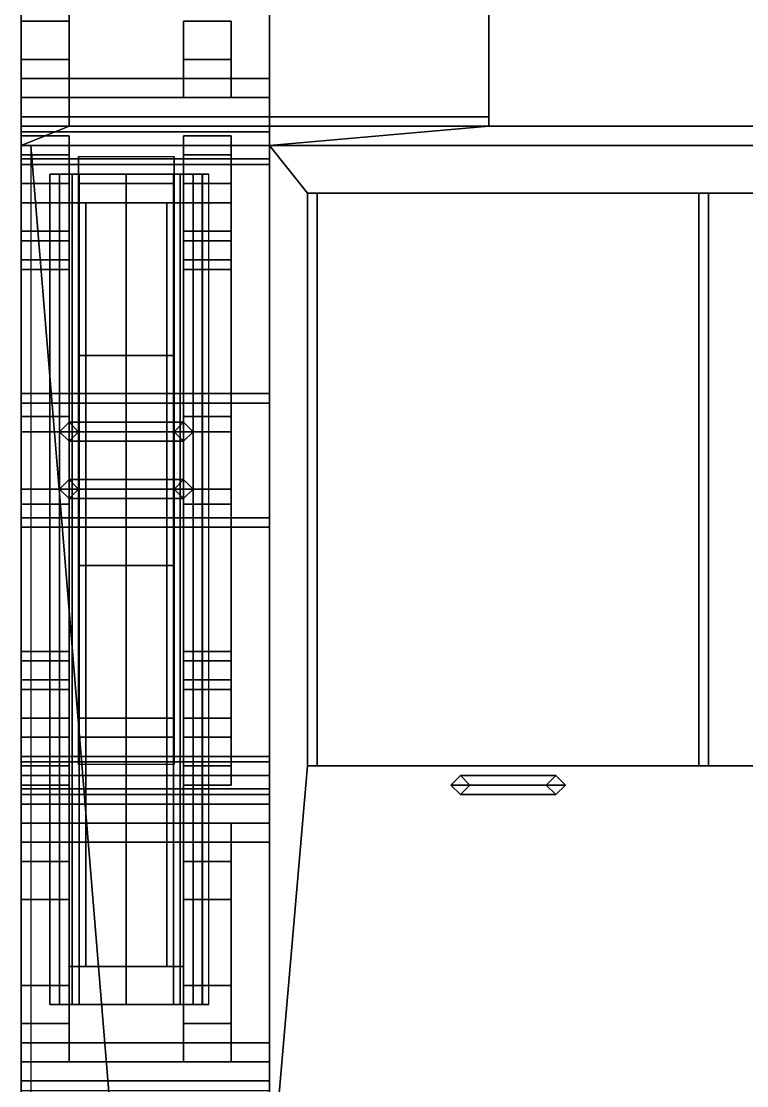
# Model space of a CAD drawing. Extents: x -0.84 to 0.84, y -1.93 to 2.14.
# Drawn here: x -0.76 to 0, y -0.695 to 0.42 of the extents above; entities that cross this region are included whole.
import ezdxf

# ---------------------------------------------------------------- set-up
doc = ezdxf.new("R2010")
doc.units = 0
doc.layers.get('0').update_dxf_attribs({"linetype": 'CONTINUOUS'})

msp = doc.modelspace()

# ---------------------------------------------------------------- linework, layer by layer
for points in [[(-0.76, 2.14, 0.78), (-0.76, 0.29, 0.78), (-0.76, 0.29, 1.12), (-0.76, 0.89, 1.12)], [(-0.5, 1.67, 0.27), (-0.5, -1.73, 0.27), (-0.5, -1.8, 0.41), (-0.5, 1.77, 0.41)], [(-0.5, 1.77, 0.41), (-0.5, -1.8, 0.41), (-0.5, -1.82, 0.49), (-0.5, 1.77, 0.78)], [(-0.5, 1.77, 0.78), (-0.5, -1.82, 0.49), (-0.5, -1.82, 0.57), (-0.5, -1.79, 0.69)], [(-0.5, 1.77, 0.78), (-0.5, -1.79, 0.69), (-0.5, -1.79, 0.69), (-0.5, -1.6011, 0.78)], [(0.5, 1.67, 0.27), (0.5, -1.73, 0.27), (-0.5, -1.73, 0.27), (-0.5, 1.67, 0.27)], [(-0.71, 0.84, 1.12), (-0.76, 0.89, 1.12), (-0.76, 0.29, 1.12), (-0.71, 0.31, 1.12)], [(-0.71, 0.83, 1.14), (-0.71, 0.84, 1.12), (-0.71, 0.31, 1.12), (-0.71, 0.32, 1.14)], [(-0.27, 0.32, 1.14), (-0.27, 0.31, 1.12), (-0.27, 0.84, 1.12), (-0.27, 0.83, 1.14)], [(0.27, 0.84, 1.12), (-0.27, 0.84, 1.12), (-0.27, 0.31, 1.12), (0.27, 0.31, 1.12)], [(-0.71, 0.32, 1.14), (-0.27, 0.32, 1.14), (-0.27, 0.83, 1.14), (-0.71, 0.83, 1.14)], [(-0.76, 0.42, 0.64), (-0.76, 0.42, 0.59), (-0.76, 0.38, 0.55), (-0.76, 0.38, 0.61)], [(-0.71, 0.38, 0.61), (-0.71, 0.42, 0.64), (-0.76, 0.42, 0.64), (-0.76, 0.38, 0.61)], [(-0.76, 0.38, 0.55), (-0.76, 0.42, 0.59), (-0.71, 0.42, 0.59), (-0.71, 0.38, 0.55)], [(-0.71, 0.38, 0.55), (-0.71, 0.42, 0.59), (-0.71, 0.42, 0.64), (-0.71, 0.38, 0.61)], [(-0.54, 0.38, 0.61), (-0.54, 0.42, 0.64), (-0.59, 0.42, 0.64), (-0.59, 0.38, 0.61)], [(-0.59, 0.42, 0.64), (-0.59, 0.42, 0.59), (-0.59, 0.38, 0.55), (-0.59, 0.38, 0.61)], [(-0.59, 0.38, 0.55), (-0.59, 0.42, 0.59), (-0.54, 0.42, 0.59), (-0.54, 0.38, 0.55)], [(-0.54, 0.38, 0.55), (-0.54, 0.42, 0.59), (-0.54, 0.42, 0.64), (-0.54, 0.38, 0.61)], [(-0.76, 0.38, 0.61), (-0.76, 0.38, 0.55), (-0.76, 0.36, 0.55), (-0.76, 0.34, 0.61)], [(-0.76, 0.36, 0.55), (-0.76, 0.38, 0.55), (-0.71, 0.38, 0.55), (-0.71, 0.36, 0.55)], [(-0.71, 0.34, 0.61), (-0.71, 0.38, 0.61), (-0.76, 0.38, 0.61), (-0.76, 0.34, 0.61)], [(-0.71, 0.36, 0.55), (-0.71, 0.38, 0.55), (-0.71, 0.38, 0.61), (-0.71, 0.34, 0.61)], [(-0.54, 0.34, 0.61), (-0.54, 0.38, 0.61), (-0.59, 0.38, 0.61), (-0.59, 0.34, 0.61)], [(-0.59, 0.36, 0.55), (-0.59, 0.38, 0.55), (-0.54, 0.38, 0.55), (-0.54, 0.36, 0.55)], [(-0.59, 0.38, 0.61), (-0.59, 0.38, 0.55), (-0.59, 0.36, 0.55), (-0.59, 0.34, 0.61)], [(-0.54, 0.36, 0.55), (-0.54, 0.38, 0.55), (-0.54, 0.38, 0.61), (-0.54, 0.34, 0.61)], [(-0.76, 0.27, 0.63), (-0.76, 0.34, 0.61), (-0.76, 0.36, 0.55), (-0.76, 0.32, 0.56)], [(-0.76, 0.32, 0.56), (-0.76, 0.36, 0.55), (-0.5, 0.36, 0.55), (-0.5, 0.32, 0.56)], [(-0.59, 0.36, 0.55), (-0.71, 0.36, 0.55), (-0.71, 0.34, 0.61), (-0.59, 0.34, 0.61)], [(-0.5, 0.36, 0.55), (-0.54, 0.36, 0.55), (-0.54, 0.34, 0.61), (-0.5, 0.34, 0.61)], [(-0.76, 0.27, 0.66), (-0.76, 0.31, 0.66), (-0.76, 0.34, 0.61), (-0.76, 0.27, 0.63)], [(-0.76, 0.34, 0.61), (-0.76, 0.31, 0.66), (-0.5, 0.31, 0.66), (-0.5, 0.34, 0.61)], [(-0.76, 0.27, 0.63), (-0.76, 0.32, 0.56), (-0.5, 0.32, 0.56), (-0.5, 0.27, 0.63)], [(-0.71, 0.32, 1.14), (-0.71, 0.31, 1.12), (-0.27, 0.31, 1.12), (-0.27, 0.32, 1.14)], [(-0.76, 0.2759, 0.6741), (-0.76, 0.3041, 0.6741), (-0.76, 0.31, 0.66), (-0.76, 0.27, 0.66)], [(-0.76, 0.31, 0.66), (-0.76, 0.3041, 0.6741), (-0.5, 0.3041, 0.6741), (-0.5, 0.31, 0.66)], [(-0.71, 0.31, 1.12), (-0.76, 0.29, 1.12), (-0.5, 0.29, 1.12), (-0.27, 0.31, 1.12)], [(-0.76, 0.29, 0.68), (-0.76, 0.29, 0.68), (-0.76, 0.3041, 0.6741), (-0.76, 0.2759, 0.6741)], [(-0.76, 0.3041, 0.6741), (-0.76, 0.29, 0.68), (-0.5, 0.29, 0.68), (-0.5, 0.3041, 0.6741)], [(0.5, 0.29, 1.12), (0.27, 0.31, 1.12), (-0.27, 0.31, 1.12), (-0.5, 0.29, 1.12)], [(-0.76, 0.28, 0.18), (-0.76, 0.3, 0.22), (-0.71, 0.3, 0.22), (-0.71, 0.28, 0.18)], [(-0.76, 0.28, 0.28), (-0.76, 0.3, 0.22), (-0.76, 0.28, 0.18), (-0.76, 0.25, 0.3)], [(-0.76, 0.3, 0.22), (-0.76, 0.3, 0.24), (-0.71, 0.3, 0.24), (-0.71, 0.3, 0.22)], [(-0.71, 0.29, 0.27), (-0.71, 0.3, 0.24), (-0.76, 0.3, 0.24), (-0.76, 0.29, 0.27)], [(-0.76, 0.29, 0.27), (-0.76, 0.3, 0.24), (-0.76, 0.3, 0.22), (-0.76, 0.28, 0.28)], [(-0.71, 0.28, 0.28), (-0.71, 0.29, 0.27), (-0.76, 0.29, 0.27), (-0.76, 0.28, 0.28)], [(-0.76, 0.29, 0.68), (-0.76, 0.2759, 0.6741), (-0.5, 0.2759, 0.6741), (-0.5, 0.29, 0.68)], [(-0.76, 0.29, 0.78), (-0.75, 0.29, 0.78), (-0.5, 0.29, 1.12), (-0.76, 0.29, 1.12)], [(-0.75, 0.29, 0.78), (-0.6471, -0.96, 0.92), (-0.5, -0.82, 1.12), (-0.5, 0.29, 1.12)], [(-0.75, 0.29, 0.78), (-0.75, -1.6, 0.78), (-0.75, -1.6, 0.78), (-0.6471, -0.96, 0.92)], [(-0.71, 0.28, 0.18), (-0.71, 0.3, 0.22), (-0.71, 0.28, 0.28), (-0.71, 0.25, 0.3)], [(-0.71, 0.3, 0.22), (-0.71, 0.3, 0.24), (-0.71, 0.29, 0.27), (-0.71, 0.28, 0.28)], [(-0.59, 0.29, 0.27), (-0.59, 0.3, 0.24), (-0.59, 0.3, 0.22), (-0.59, 0.28, 0.28)], [(-0.54, 0.29, 0.27), (-0.54, 0.3, 0.24), (-0.59, 0.3, 0.24), (-0.59, 0.29, 0.27)], [(-0.59, 0.3, 0.22), (-0.59, 0.3, 0.24), (-0.54, 0.3, 0.24), (-0.54, 0.3, 0.22)], [(-0.59, 0.28, 0.28), (-0.59, 0.3, 0.22), (-0.59, 0.28, 0.18), (-0.59, 0.25, 0.3)], [(-0.59, 0.28, 0.18), (-0.59, 0.3, 0.22), (-0.54, 0.3, 0.22), (-0.54, 0.28, 0.18)], [(-0.54, 0.28, 0.28), (-0.54, 0.29, 0.27), (-0.59, 0.29, 0.27), (-0.59, 0.28, 0.28)], [(-0.54, 0.3, 0.22), (-0.54, 0.3, 0.24), (-0.54, 0.29, 0.27), (-0.54, 0.28, 0.28)], [(-0.54, 0.28, 0.18), (-0.54, 0.3, 0.22), (-0.54, 0.28, 0.28), (-0.54, 0.25, 0.3)], [(-0.46, 0.24, 1.12), (-0.5, 0.29, 1.12), (-0.5, -0.82, 1.12), (-0.46, -0.36, 1.12)], [(0.46, 0.24, 1.12), (0.5, 0.29, 1.12), (-0.5, 0.29, 1.12), (-0.46, 0.24, 1.12)], [(-0.76, 0.25, 0.3), (-0.76, 0.28, 0.18), (-0.76, 0.25, 0.17), (-0.76, 0.23, 0.3)], [(-0.76, 0.25, 0.17), (-0.76, 0.28, 0.18), (-0.71, 0.28, 0.18), (-0.71, 0.25, 0.17)], [(-0.71, 0.25, 0.3), (-0.71, 0.28, 0.28), (-0.76, 0.28, 0.28), (-0.76, 0.25, 0.3)], [(-0.71, 0.25, 0.17), (-0.71, 0.28, 0.18), (-0.71, 0.25, 0.3), (-0.71, 0.23, 0.3)], [(-0.54, 0.25, 0.3), (-0.54, 0.28, 0.28), (-0.59, 0.28, 0.28), (-0.59, 0.25, 0.3)], [(-0.59, 0.25, 0.17), (-0.59, 0.28, 0.18), (-0.54, 0.28, 0.18), (-0.54, 0.25, 0.17)], [(-0.59, 0.25, 0.3), (-0.59, 0.28, 0.18), (-0.59, 0.25, 0.17), (-0.59, 0.23, 0.3)], [(-0.54, 0.25, 0.17), (-0.54, 0.28, 0.18), (-0.54, 0.25, 0.3), (-0.54, 0.23, 0.3)], [(-0.76, 0.2759, 0.6741), (-0.76, 0.27, 0.66), (-0.5, 0.27, 0.66), (-0.5, 0.2759, 0.6741)], [(-0.76, 0.27, 0.66), (-0.76, 0.27, 0.63), (-0.5, 0.27, 0.63), (-0.5, 0.27, 0.66)], [(-0.7, 0.25, 0.58), (-0.7, 0.2785, 0.618), (-0.6, 0.2785, 0.618), (-0.6, 0.25, 0.58)], [(-0.7, 0.27, 0.63), (-0.7, 0.2785, 0.618), (-0.7, 0.25, 0.58), (-0.7, 0.23, 0.62)], [(-0.6, 0.23, 0.62), (-0.6, 0.27, 0.63), (-0.7, 0.27, 0.63), (-0.7, 0.23, 0.62)], [(-0.6, 0.25, 0.58), (-0.6, 0.2785, 0.618), (-0.6, 0.27, 0.63), (-0.6, 0.23, 0.62)], [(-0.7066, 0.26, 1.1266), (-0.73, 0.26, 1.07), (-0.73, -0.61, 1.07), (-0.7066, -0.61, 1.1266)], [(-0.73, 0.26, 1.07), (-0.73, 0.26, 0.8072), (-0.73, -0.61, 0.8072), (-0.73, -0.61, 1.07)], [(-0.6995, 0.26, 1.1195), (-0.72, 0.26, 1.07), (-0.73, 0.26, 1.07), (-0.7066, 0.26, 1.1266)], [(-0.72, 0.26, 1.07), (-0.72, 0.26, 0.8208), (-0.73, 0.26, 0.8072), (-0.73, 0.26, 1.07)], [(-0.72, 0.26, 1.07), (-0.6995, 0.26, 1.1195), (-0.6995, -0.61, 1.1195), (-0.72, -0.61, 1.07)], [(-0.72, 0.26, 0.8208), (-0.72, 0.26, 1.07), (-0.72, -0.61, 1.07), (-0.72, -0.61, 0.8208)], [(-0.65, 0.26, 1.15), (-0.7066, 0.26, 1.1266), (-0.7066, -0.61, 1.1266), (-0.65, -0.61, 1.15)], [(-0.65, 0.26, 1.14), (-0.6995, 0.26, 1.1195), (-0.7066, 0.26, 1.1266), (-0.65, 0.26, 1.15)], [(-0.6995, 0.26, 1.1195), (-0.65, 0.26, 1.14), (-0.65, -0.61, 1.14), (-0.6995, -0.61, 1.1195)], [(-0.5934, 0.26, 1.1266), (-0.65, 0.26, 1.15), (-0.65, -0.61, 1.15), (-0.5934, -0.61, 1.1266)], [(-0.65, 0.26, 1.14), (-0.6005, 0.26, 1.1195), (-0.6005, -0.61, 1.1195), (-0.65, -0.61, 1.14)], [(-0.6005, 0.26, 1.1195), (-0.65, 0.26, 1.14), (-0.65, 0.26, 1.15), (-0.5934, 0.26, 1.1266)], [(-0.6005, 0.26, 1.1195), (-0.58, 0.26, 1.07), (-0.58, -0.61, 1.07), (-0.6005, -0.61, 1.1195)], [(-0.58, 0.26, 1.07), (-0.6005, 0.26, 1.1195), (-0.5934, 0.26, 1.1266), (-0.57, 0.26, 1.07)], [(-0.57, 0.26, 1.07), (-0.5934, 0.26, 1.1266), (-0.5934, -0.61, 1.1266), (-0.57, -0.61, 1.07)], [(-0.58, 0.26, 1.07), (-0.5707, 0.26, 1.0239), (-0.5707, -0.61, 1.0239), (-0.58, -0.61, 1.07)], [(-0.5707, 0.26, 1.0239), (-0.58, 0.26, 1.07), (-0.57, 0.26, 1.07), (-0.5636, 0.26, 1.0336)], [(-0.5636, 0.26, 1.0336), (-0.57, 0.26, 1.07), (-0.57, -0.61, 1.07), (-0.5636, -0.61, 1.0336)], [(-0.71, 0.23, 0.3), (-0.71, 0.25, 0.3), (-0.76, 0.25, 0.3), (-0.76, 0.23, 0.3)], [(-0.76, 0.2, 0.17), (-0.76, 0.25, 0.17), (-0.71, 0.25, 0.17), (-0.71, 0.2, 0.17)], [(-0.76, 0.23, 0.3), (-0.76, 0.25, 0.17), (-0.76, 0.2, 0.17), (-0.76, 0.19, 0.29)], [(-0.71, 0.2, 0.17), (-0.71, 0.25, 0.17), (-0.71, 0.23, 0.3), (-0.71, 0.19, 0.29)], [(-0.7, 0.23, 0.62), (-0.7, 0.25, 0.58), (-0.7, 0.07, 0.53), (-0.7, 0.07, 0.58)], [(-0.7, 0.07, 0.53), (-0.7, 0.25, 0.58), (-0.6, 0.25, 0.58), (-0.6, 0.07, 0.53)], [(-0.6, 0.07, 0.53), (-0.6, 0.25, 0.58), (-0.6, 0.23, 0.62), (-0.6, 0.07, 0.58)], [(-0.59, 0.23, 0.3), (-0.59, 0.25, 0.17), (-0.59, 0.2, 0.17), (-0.59, 0.19, 0.29)], [(-0.59, 0.2, 0.17), (-0.59, 0.25, 0.17), (-0.54, 0.25, 0.17), (-0.54, 0.2, 0.17)], [(-0.54, 0.23, 0.3), (-0.54, 0.25, 0.3), (-0.59, 0.25, 0.3), (-0.59, 0.23, 0.3)], [(-0.54, 0.2, 0.17), (-0.54, 0.25, 0.17), (-0.54, 0.23, 0.3), (-0.54, 0.19, 0.29)], [(-0.45, 0.24, 1.14), (-0.46, 0.24, 1.12), (-0.46, -0.36, 1.12), (-0.45, -0.36, 1.14)], [(-0.05, 0.24, 1.14), (-0.04, 0.24, 1.12), (-0.46, 0.24, 1.12), (-0.45, 0.24, 1.14)], [(-0.45, 0.24, 1.14), (-0.45, -0.36, 1.14), (-0.05, -0.36, 1.14), (-0.05, 0.24, 1.14)], [(-0.05, -0.36, 1.14), (-0.04, -0.36, 1.12), (-0.04, 0.24, 1.12), (-0.05, 0.24, 1.14)], [(0.04, 0.24, 1.12), (-0.04, 0.24, 1.12), (-0.04, -0.36, 1.12), (0.04, -0.36, 1.12)], [(-0.71, 0.19, 0.29), (-0.71, 0.23, 0.3), (-0.76, 0.23, 0.3), (-0.76, 0.19, 0.29)], [(-0.6924, 0.23, 1.1124), (-0.71, 0.23, 1.07), (-0.71, -0.57, 1.07), (-0.6924, -0.57, 1.1124)], [(-0.71, 0.23, 1.07), (-0.6924, 0.23, 1.0276), (-0.6924, -0.57, 1.0276), (-0.71, -0.57, 1.07)], [(-0.71, 0.23, 1.07), (-0.6076, 0.23, 1.0276), (-0.65, 0.23, 1.01), (-0.6924, 0.23, 1.0276)], [(-0.6924, 0.23, 1.1124), (-0.59, 0.23, 1.07), (-0.6076, 0.23, 1.0276), (-0.71, 0.23, 1.07)], [(-0.6, 0.07, 0.58), (-0.6, 0.23, 0.62), (-0.7, 0.23, 0.62), (-0.7, 0.07, 0.58)], [(-0.65, 0.23, 1.13), (-0.6924, 0.23, 1.1124), (-0.6924, -0.57, 1.1124), (-0.65, -0.57, 1.13)], [(-0.6924, 0.23, 1.0276), (-0.65, 0.23, 1.01), (-0.65, -0.57, 1.01), (-0.6924, -0.57, 1.0276)], [(-0.65, 0.23, 1.13), (-0.6076, 0.23, 1.1124), (-0.59, 0.23, 1.07), (-0.6924, 0.23, 1.1124)], [(-0.6076, 0.23, 1.1124), (-0.65, 0.23, 1.13), (-0.65, -0.57, 1.13), (-0.6076, -0.57, 1.1124)], [(-0.65, 0.23, 1.01), (-0.6076, 0.23, 1.0276), (-0.6076, -0.57, 1.0276), (-0.65, -0.57, 1.01)], [(-0.59, 0.23, 1.07), (-0.6076, 0.23, 1.1124), (-0.6076, -0.57, 1.1124), (-0.59, -0.57, 1.07)], [(-0.6076, 0.23, 1.0276), (-0.59, 0.23, 1.07), (-0.59, -0.57, 1.07), (-0.6076, -0.57, 1.0276)], [(-0.54, 0.19, 0.29), (-0.54, 0.23, 0.3), (-0.59, 0.23, 0.3), (-0.59, 0.19, 0.29)], [(-0.76, 0.17, 0.19), (-0.76, 0.2, 0.17), (-0.71, 0.2, 0.17), (-0.71, 0.17, 0.19)], [(-0.76, 0.19, 0.29), (-0.76, 0.2, 0.17), (-0.76, 0.17, 0.19), (-0.76, 0.16, 0.26)], [(-0.71, 0.03, 0.33), (-0.71, 0.19, 0.29), (-0.76, 0.19, 0.29), (-0.76, 0.03, 0.33)], [(-0.76, 0.03, 0.33), (-0.76, 0.19, 0.29), (-0.76, 0.16, 0.26), (-0.76, 0.03, 0.3)], [(-0.71, 0.17, 0.19), (-0.71, 0.2, 0.17), (-0.71, 0.19, 0.29), (-0.71, 0.16, 0.26)], [(-0.71, 0.16, 0.26), (-0.71, 0.19, 0.29), (-0.71, 0.03, 0.33), (-0.71, 0.03, 0.3)], [(-0.59, 0.19, 0.29), (-0.59, 0.2, 0.17), (-0.59, 0.17, 0.19), (-0.59, 0.16, 0.26)], [(-0.59, 0.17, 0.19), (-0.59, 0.2, 0.17), (-0.54, 0.2, 0.17), (-0.54, 0.17, 0.19)], [(-0.59, 0.03, 0.33), (-0.59, 0.19, 0.29), (-0.59, 0.16, 0.26), (-0.59, 0.03, 0.3)], [(-0.54, 0.03, 0.33), (-0.54, 0.19, 0.29), (-0.59, 0.19, 0.29), (-0.59, 0.03, 0.33)], [(-0.54, 0.17, 0.19), (-0.54, 0.2, 0.17), (-0.54, 0.19, 0.29), (-0.54, 0.16, 0.26)], [(-0.54, 0.16, 0.26), (-0.54, 0.19, 0.29), (-0.54, 0.03, 0.33), (-0.54, 0.03, 0.3)], [(-0.76, 0.16, 0.26), (-0.76, 0.17, 0.19), (-0.76, 0.16, 0.21), (-0.76, 0.16, 0.26)], [(-0.76, -0.01, 0.16), (-0.76, 0.17, 0.19), (-0.71, 0.17, 0.19), (-0.71, -0.01, 0.16)], [(-0.76, 0.0059, 0.1919), (-0.76, 0.16, 0.21), (-0.76, 0.17, 0.19), (-0.76, -0.01, 0.16)], [(-0.71, 0.16, 0.21), (-0.71, 0.17, 0.19), (-0.71, 0.16, 0.26)], [(-0.71, 0.17, 0.19), (-0.71, 0.16, 0.21), (-0.71, 0.0059, 0.1919), (-0.71, -0.01, 0.16)], [(-0.59, 0.16, 0.26), (-0.59, 0.17, 0.19), (-0.59, 0.16, 0.21), (-0.59, 0.16, 0.26)], [(-0.59, 0.0059, 0.1919), (-0.59, 0.16, 0.21), (-0.59, 0.17, 0.19), (-0.59, -0.01, 0.16)], [(-0.59, -0.01, 0.16), (-0.59, 0.17, 0.19), (-0.54, 0.17, 0.19), (-0.54, -0.01, 0.16)], [(-0.54, 0.16, 0.21), (-0.54, 0.17, 0.19), (-0.54, 0.16, 0.26)], [(-0.54, 0.17, 0.19), (-0.54, 0.16, 0.21), (-0.54, 0.0059, 0.1919), (-0.54, -0.01, 0.16)], [(-0.76, 0.16, 0.26), (-0.76, 0.16, 0.21), (-0.71, 0.16, 0.21), (-0.71, 0.16, 0.26)], [(-0.76, 0.03, 0.3), (-0.76, 0.16, 0.26), (-0.71, 0.16, 0.26), (-0.71, 0.03, 0.3)], [(-0.71, 0.0059, 0.1919), (-0.71, 0.16, 0.21), (-0.76, 0.16, 0.21), (-0.76, 0.0059, 0.1919)], [(-0.59, 0.16, 0.26), (-0.59, 0.16, 0.21), (-0.54, 0.16, 0.21), (-0.54, 0.16, 0.26)], [(-0.54, 0.0059, 0.1919), (-0.54, 0.16, 0.21), (-0.59, 0.16, 0.21), (-0.59, 0.0059, 0.1919)], [(-0.59, 0.03, 0.3), (-0.59, 0.16, 0.26), (-0.54, 0.16, 0.26), (-0.54, 0.03, 0.3)], [(-0.6, -0.15, 0.58), (-0.6, 0.07, 0.58), (-0.7, 0.07, 0.58), (-0.7, -0.15, 0.58)], [(-0.7, -0.15, 0.53), (-0.7, 0.07, 0.53), (-0.6, 0.07, 0.53), (-0.6, -0.15, 0.53)], [(-0.7, 0.07, 0.58), (-0.7, 0.07, 0.53), (-0.7, -0.15, 0.53), (-0.7, -0.15, 0.58)], [(-0.6, -0.15, 0.53), (-0.6, 0.07, 0.53), (-0.6, 0.07, 0.58), (-0.6, -0.15, 0.58)], [(-0.5, 0.02, 0.52), (-0.5, 0.03, 0.41), (-0.76, 0.03, 0.41), (-0.76, 0.02, 0.52)], [(-0.71, 0.03, 0.41), (-0.71, 0.03, 0.24), (-0.76, 0.03, 0.24), (-0.76, 0.03, 0.41)], [(-0.76, 0.03, 0.41), (-0.76, 0.03, 0.24), (-0.76, -0.11, 0.24), (-0.76, -0.11, 0.41)], [(-0.76, 0.03, 0.24), (-0.76, -0.01, 0.16), (-0.76, -0.07, 0.16), (-0.76, -0.11, 0.24)], [(-0.76, 0.02, 0.52), (-0.76, 0.03, 0.41), (-0.76, -0.11, 0.41), (-0.76, -0.1, 0.52)], [(-0.71, 0.03, 0.24), (-0.71, 0.0059, 0.1919), (-0.76, 0.0059, 0.1919), (-0.76, 0.03, 0.24)], [(-0.71, -0.11, 0.41), (-0.71, 0.03, 0.41), (-0.5, 0.03, 0.41), (-0.5, -0.11, 0.41)], [(-0.71, -0.11, 0.24), (-0.71, 0.03, 0.24), (-0.71, 0.03, 0.41), (-0.71, -0.11, 0.41)], [(-0.71, -0.07, 0.16), (-0.71, -0.01, 0.16), (-0.71, 0.03, 0.24), (-0.71, -0.11, 0.24)], [(-0.59, -0.01, 0.16), (-0.59, -0.07, 0.16), (-0.59, -0.11, 0.24), (-0.59, 0.03, 0.24)], [(-0.59, 0.03, 0.24), (-0.59, -0.11, 0.24), (-0.59, -0.11, 0.41), (-0.59, 0.03, 0.41)], [(-0.54, 0.03, 0.24), (-0.54, 0.0059, 0.1919), (-0.59, 0.0059, 0.1919), (-0.59, 0.03, 0.24)], [(-0.54, 0.03, 0.41), (-0.54, 0.03, 0.24), (-0.59, 0.03, 0.24), (-0.59, 0.03, 0.41)], [(-0.54, -0.11, 0.24), (-0.54, -0.07, 0.16), (-0.54, -0.01, 0.16), (-0.54, 0.03, 0.24)], [(-0.54, -0.11, 0.41), (-0.54, -0.11, 0.24), (-0.54, 0.03, 0.24), (-0.54, 0.03, 0.41)], [(-0.5, -0.11, 0.41), (-0.5, 0.03, 0.41), (-0.5, 0.02, 0.52), (-0.5, -0.1, 0.52)], [(-0.5, -0.1, 0.52), (-0.5, 0.02, 0.52), (-0.76, 0.02, 0.52), (-0.76, -0.1, 0.52)], [(-0.71, 0, 0.52), (-0.72, -0.01, 0.52), (-0.72, -0.01, 0.6), (-0.71, 0, 0.59)], [(-0.71, 0, 0.59), (-0.72, -0.01, 0.6), (-0.58, -0.01, 0.6), (-0.59, 0, 0.59)], [(-0.7, -0.01, 0.52), (-0.71, 0, 0.52), (-0.71, 0, 0.59), (-0.7, -0.01, 0.58)], [(-0.7, -0.01, 0.58), (-0.71, 0, 0.59), (-0.59, 0, 0.59), (-0.6, -0.01, 0.58)], [(-0.59, 0, 0.52), (-0.6, -0.01, 0.52), (-0.6, -0.01, 0.58), (-0.59, 0, 0.59)], [(-0.58, -0.01, 0.52), (-0.59, 0, 0.52), (-0.59, 0, 0.59), (-0.58, -0.01, 0.6)], [(-0.76, -0.07, 0.16), (-0.76, -0.01, 0.16), (-0.71, -0.01, 0.16), (-0.71, -0.07, 0.16)], [(-0.72, -0.01, 0.52), (-0.71, -0.02, 0.52), (-0.71, -0.02, 0.59), (-0.72, -0.01, 0.6)], [(-0.72, -0.01, 0.6), (-0.71, -0.02, 0.59), (-0.59, -0.02, 0.59), (-0.58, -0.01, 0.6)], [(-0.71, -0.02, 0.52), (-0.7, -0.01, 0.52), (-0.7, -0.01, 0.58), (-0.71, -0.02, 0.59)], [(-0.71, -0.02, 0.59), (-0.7, -0.01, 0.58), (-0.6, -0.01, 0.58), (-0.59, -0.02, 0.59)], [(-0.6, -0.01, 0.52), (-0.59, -0.02, 0.52), (-0.59, -0.02, 0.59), (-0.6, -0.01, 0.58)], [(-0.54, -0.01, 0.16), (-0.54, -0.07, 0.16), (-0.59, -0.07, 0.16), (-0.59, -0.01, 0.16)], [(-0.59, -0.02, 0.52), (-0.58, -0.01, 0.52), (-0.58, -0.01, 0.6), (-0.59, -0.02, 0.59)], [(-0.71, -0.06, 0.59), (-0.72, -0.07, 0.6), (-0.58, -0.07, 0.6), (-0.59, -0.06, 0.59)], [(-0.71, -0.06, 0.52), (-0.72, -0.07, 0.52), (-0.72, -0.07, 0.6), (-0.71, -0.06, 0.59)], [(-0.7, -0.07, 0.58), (-0.71, -0.06, 0.59), (-0.59, -0.06, 0.59), (-0.6, -0.07, 0.58)], [(-0.7, -0.07, 0.52), (-0.71, -0.06, 0.52), (-0.71, -0.06, 0.59), (-0.7, -0.07, 0.58)], [(-0.59, -0.06, 0.52), (-0.6, -0.07, 0.52), (-0.6, -0.07, 0.58), (-0.59, -0.06, 0.59)], [(-0.58, -0.07, 0.52), (-0.59, -0.06, 0.52), (-0.59, -0.06, 0.59), (-0.58, -0.07, 0.6)], [(-0.71, -0.07, 0.16), (-0.71, -0.25, 0.19), (-0.76, -0.25, 0.19), (-0.76, -0.07, 0.16)], [(-0.76, -0.25, 0.19), (-0.76, -0.24, 0.21), (-0.76, -0.0859, 0.1919), (-0.76, -0.07, 0.16)], [(-0.72, -0.07, 0.6), (-0.71, -0.08, 0.59), (-0.59, -0.08, 0.59), (-0.58, -0.07, 0.6)], [(-0.72, -0.07, 0.52), (-0.71, -0.08, 0.52), (-0.71, -0.08, 0.59), (-0.72, -0.07, 0.6)], [(-0.71, -0.08, 0.59), (-0.7, -0.07, 0.58), (-0.6, -0.07, 0.58), (-0.59, -0.08, 0.59)], [(-0.71, -0.08, 0.52), (-0.7, -0.07, 0.52), (-0.7, -0.07, 0.58), (-0.71, -0.08, 0.59)], [(-0.71, -0.0859, 0.1919), (-0.71, -0.24, 0.21), (-0.71, -0.25, 0.19), (-0.71, -0.07, 0.16)], [(-0.6, -0.07, 0.52), (-0.59, -0.08, 0.52), (-0.59, -0.08, 0.59), (-0.6, -0.07, 0.58)], [(-0.59, -0.08, 0.52), (-0.58, -0.07, 0.52), (-0.58, -0.07, 0.6), (-0.59, -0.08, 0.59)], [(-0.59, -0.25, 0.19), (-0.59, -0.24, 0.21), (-0.59, -0.0859, 0.1919), (-0.59, -0.07, 0.16)], [(-0.54, -0.07, 0.16), (-0.54, -0.25, 0.19), (-0.59, -0.25, 0.19), (-0.59, -0.07, 0.16)], [(-0.54, -0.0859, 0.1919), (-0.54, -0.24, 0.21), (-0.54, -0.25, 0.19), (-0.54, -0.07, 0.16)], [(-0.76, -0.11, 0.24), (-0.76, -0.0859, 0.1919), (-0.71, -0.0859, 0.1919), (-0.71, -0.11, 0.24)], [(-0.76, -0.0859, 0.1919), (-0.76, -0.24, 0.21), (-0.71, -0.24, 0.21), (-0.71, -0.0859, 0.1919)], [(-0.59, -0.11, 0.24), (-0.59, -0.0859, 0.1919), (-0.54, -0.0859, 0.1919), (-0.54, -0.11, 0.24)], [(-0.59, -0.0859, 0.1919), (-0.59, -0.24, 0.21), (-0.54, -0.24, 0.21), (-0.54, -0.0859, 0.1919)], [(-0.76, -0.1, 0.52), (-0.76, -0.11, 0.41), (-0.5, -0.11, 0.41), (-0.5, -0.1, 0.52)], [(-0.76, -0.11, 0.41), (-0.76, -0.11, 0.24), (-0.71, -0.11, 0.24), (-0.71, -0.11, 0.41)], [(-0.76, -0.11, 0.33), (-0.76, -0.27, 0.29), (-0.71, -0.27, 0.29), (-0.71, -0.11, 0.33)], [(-0.76, -0.24, 0.26), (-0.76, -0.27, 0.29), (-0.76, -0.11, 0.33), (-0.76, -0.11, 0.3)], [(-0.71, -0.11, 0.3), (-0.71, -0.24, 0.26), (-0.76, -0.24, 0.26), (-0.76, -0.11, 0.3)], [(-0.71, -0.11, 0.33), (-0.71, -0.27, 0.29), (-0.71, -0.24, 0.26), (-0.71, -0.11, 0.3)], [(-0.59, -0.11, 0.41), (-0.59, -0.11, 0.24), (-0.54, -0.11, 0.24), (-0.54, -0.11, 0.41)], [(-0.54, -0.11, 0.3), (-0.54, -0.24, 0.26), (-0.59, -0.24, 0.26), (-0.59, -0.11, 0.3)], [(-0.59, -0.24, 0.26), (-0.59, -0.27, 0.29), (-0.59, -0.11, 0.33), (-0.59, -0.11, 0.3)], [(-0.59, -0.11, 0.33), (-0.59, -0.27, 0.29), (-0.54, -0.27, 0.29), (-0.54, -0.11, 0.33)], [(-0.54, -0.11, 0.33), (-0.54, -0.27, 0.29), (-0.54, -0.24, 0.26), (-0.54, -0.11, 0.3)], [(-0.7, -0.15, 0.53), (-0.7, -0.33, 0.58), (-0.7, -0.31, 0.62), (-0.7, -0.15, 0.58)], [(-0.7, -0.15, 0.58), (-0.7, -0.31, 0.62), (-0.6, -0.31, 0.62), (-0.6, -0.15, 0.58)], [(-0.6, -0.15, 0.53), (-0.6, -0.33, 0.58), (-0.7, -0.33, 0.58), (-0.7, -0.15, 0.53)], [(-0.6, -0.31, 0.62), (-0.6, -0.33, 0.58), (-0.6, -0.15, 0.53), (-0.6, -0.15, 0.58)], [(-0.76, -0.25, 0.19), (-0.76, -0.28, 0.17), (-0.76, -0.27, 0.29), (-0.76, -0.24, 0.26)], [(-0.76, -0.24, 0.21), (-0.76, -0.25, 0.19), (-0.76, -0.24, 0.26)], [(-0.71, -0.24, 0.26), (-0.71, -0.24, 0.21), (-0.76, -0.24, 0.21), (-0.76, -0.24, 0.26)], [(-0.71, -0.27, 0.29), (-0.71, -0.28, 0.17), (-0.71, -0.25, 0.19), (-0.71, -0.24, 0.26)], [(-0.71, -0.24, 0.26), (-0.71, -0.25, 0.19), (-0.71, -0.24, 0.21), (-0.71, -0.24, 0.26)], [(-0.54, -0.24, 0.26), (-0.54, -0.24, 0.21), (-0.59, -0.24, 0.21), (-0.59, -0.24, 0.26)], [(-0.59, -0.24, 0.21), (-0.59, -0.25, 0.19), (-0.59, -0.24, 0.26)], [(-0.59, -0.25, 0.19), (-0.59, -0.28, 0.17), (-0.59, -0.27, 0.29), (-0.59, -0.24, 0.26)], [(-0.54, -0.24, 0.26), (-0.54, -0.25, 0.19), (-0.54, -0.24, 0.21), (-0.54, -0.24, 0.26)], [(-0.54, -0.27, 0.29), (-0.54, -0.28, 0.17), (-0.54, -0.25, 0.19), (-0.54, -0.24, 0.26)], [(-0.71, -0.25, 0.19), (-0.71, -0.28, 0.17), (-0.76, -0.28, 0.17), (-0.76, -0.25, 0.19)], [(-0.54, -0.25, 0.19), (-0.54, -0.28, 0.17), (-0.59, -0.28, 0.17), (-0.59, -0.25, 0.19)], [(-0.76, -0.27, 0.29), (-0.76, -0.31, 0.3), (-0.71, -0.31, 0.3), (-0.71, -0.27, 0.29)], [(-0.76, -0.28, 0.17), (-0.76, -0.33, 0.17), (-0.76, -0.31, 0.3), (-0.76, -0.27, 0.29)], [(-0.71, -0.31, 0.3), (-0.71, -0.33, 0.17), (-0.71, -0.28, 0.17), (-0.71, -0.27, 0.29)], [(-0.59, -0.28, 0.17), (-0.59, -0.33, 0.17), (-0.59, -0.31, 0.3), (-0.59, -0.27, 0.29)], [(-0.59, -0.27, 0.29), (-0.59, -0.31, 0.3), (-0.54, -0.31, 0.3), (-0.54, -0.27, 0.29)], [(-0.54, -0.31, 0.3), (-0.54, -0.33, 0.17), (-0.54, -0.28, 0.17), (-0.54, -0.27, 0.29)], [(-0.71, -0.28, 0.17), (-0.71, -0.33, 0.17), (-0.76, -0.33, 0.17), (-0.76, -0.28, 0.17)], [(-0.54, -0.28, 0.17), (-0.54, -0.33, 0.17), (-0.59, -0.33, 0.17), (-0.59, -0.28, 0.17)], [(-0.76, -0.31, 0.3), (-0.76, -0.33, 0.3), (-0.71, -0.33, 0.3), (-0.71, -0.31, 0.3)], [(-0.76, -0.33, 0.17), (-0.76, -0.36, 0.18), (-0.76, -0.33, 0.3), (-0.76, -0.31, 0.3)], [(-0.71, -0.33, 0.3), (-0.71, -0.36, 0.18), (-0.71, -0.33, 0.17), (-0.71, -0.31, 0.3)], [(-0.7, -0.33, 0.58), (-0.7, -0.3585, 0.618), (-0.7, -0.35, 0.63), (-0.7, -0.31, 0.62)], [(-0.7, -0.31, 0.62), (-0.7, -0.35, 0.63), (-0.6, -0.35, 0.63), (-0.6, -0.31, 0.62)], [(-0.6, -0.35, 0.63), (-0.6, -0.3585, 0.618), (-0.6, -0.33, 0.58), (-0.6, -0.31, 0.62)], [(-0.59, -0.33, 0.17), (-0.59, -0.36, 0.18), (-0.59, -0.33, 0.3), (-0.59, -0.31, 0.3)], [(-0.59, -0.31, 0.3), (-0.59, -0.33, 0.3), (-0.54, -0.33, 0.3), (-0.54, -0.31, 0.3)], [(-0.54, -0.33, 0.3), (-0.54, -0.36, 0.18), (-0.54, -0.33, 0.17), (-0.54, -0.31, 0.3)], [(-0.71, -0.33, 0.17), (-0.71, -0.36, 0.18), (-0.76, -0.36, 0.18), (-0.76, -0.33, 0.17)], [(-0.76, -0.33, 0.3), (-0.76, -0.36, 0.28), (-0.71, -0.36, 0.28), (-0.71, -0.33, 0.3)], [(-0.76, -0.36, 0.18), (-0.76, -0.38, 0.22), (-0.76, -0.36, 0.28), (-0.76, -0.33, 0.3)], [(-0.71, -0.36, 0.28), (-0.71, -0.38, 0.22), (-0.71, -0.36, 0.18), (-0.71, -0.33, 0.3)], [(-0.6, -0.33, 0.58), (-0.6, -0.3585, 0.618), (-0.7, -0.3585, 0.618), (-0.7, -0.33, 0.58)], [(-0.59, -0.36, 0.18), (-0.59, -0.38, 0.22), (-0.59, -0.36, 0.28), (-0.59, -0.33, 0.3)], [(-0.59, -0.33, 0.3), (-0.59, -0.36, 0.28), (-0.54, -0.36, 0.28), (-0.54, -0.33, 0.3)], [(-0.54, -0.33, 0.17), (-0.54, -0.36, 0.18), (-0.59, -0.36, 0.18), (-0.59, -0.33, 0.17)], [(-0.54, -0.36, 0.28), (-0.54, -0.38, 0.22), (-0.54, -0.36, 0.18), (-0.54, -0.33, 0.3)], [(-0.76, -0.35, 0.63), (-0.76, -0.42, 0.61), (-0.76, -0.39, 0.66), (-0.76, -0.35, 0.66)], [(-0.76, -0.4, 0.56), (-0.76, -0.44, 0.55), (-0.76, -0.42, 0.61), (-0.76, -0.35, 0.63)], [(-0.5, -0.35, 0.63), (-0.5, -0.4, 0.56), (-0.76, -0.4, 0.56), (-0.76, -0.35, 0.63)], [(-0.76, -0.35, 0.66), (-0.76, -0.39, 0.66), (-0.76, -0.3841, 0.6741), (-0.76, -0.3559, 0.6741)], [(-0.5, -0.35, 0.66), (-0.5, -0.35, 0.63), (-0.76, -0.35, 0.63), (-0.76, -0.35, 0.66)], [(-0.5, -0.3559, 0.6741), (-0.5, -0.35, 0.66), (-0.76, -0.35, 0.66), (-0.76, -0.3559, 0.6741)], [(-0.5, -0.37, 0.68), (-0.5, -0.3559, 0.6741), (-0.76, -0.3559, 0.6741), (-0.76, -0.37, 0.68)], [(-0.76, -0.3559, 0.6741), (-0.76, -0.3841, 0.6741), (-0.76, -0.37, 0.68)], [(-0.71, -0.36, 0.18), (-0.71, -0.38, 0.22), (-0.76, -0.38, 0.22), (-0.76, -0.36, 0.18)], [(-0.76, -0.38, 0.22), (-0.76, -0.38, 0.24), (-0.76, -0.37, 0.27), (-0.76, -0.36, 0.28)], [(-0.76, -0.36, 0.28), (-0.76, -0.37, 0.27), (-0.71, -0.37, 0.27), (-0.71, -0.36, 0.28)], [(-0.71, -0.37, 0.27), (-0.71, -0.38, 0.24), (-0.71, -0.38, 0.22), (-0.71, -0.36, 0.28)], [(-0.59, -0.36, 0.28), (-0.59, -0.37, 0.27), (-0.54, -0.37, 0.27), (-0.54, -0.36, 0.28)], [(-0.59, -0.38, 0.22), (-0.59, -0.38, 0.24), (-0.59, -0.37, 0.27), (-0.59, -0.36, 0.28)], [(-0.54, -0.36, 0.18), (-0.54, -0.38, 0.22), (-0.59, -0.38, 0.22), (-0.59, -0.36, 0.18)], [(-0.54, -0.37, 0.27), (-0.54, -0.38, 0.24), (-0.54, -0.38, 0.22), (-0.54, -0.36, 0.28)], [(-0.46, -0.36, 1.12), (-0.5, -0.82, 1.12), (0.5, -0.82, 1.12), (0.46, -0.36, 1.12)], [(-0.45, -0.36, 1.14), (-0.46, -0.36, 1.12), (-0.04, -0.36, 1.12), (-0.05, -0.36, 1.14)], [(-0.76, -0.37, 0.27), (-0.76, -0.38, 0.24), (-0.71, -0.38, 0.24), (-0.71, -0.37, 0.27)], [(-0.5, -0.3841, 0.6741), (-0.5, -0.37, 0.68), (-0.76, -0.37, 0.68), (-0.76, -0.3841, 0.6741)], [(-0.59, -0.37, 0.27), (-0.59, -0.38, 0.24), (-0.54, -0.38, 0.24), (-0.54, -0.37, 0.27)], [(-0.19, -0.38, 1.18), (-0.2, -0.37, 1.17), (-0.3, -0.37, 1.17), (-0.31, -0.38, 1.18)], [(-0.31, -0.38, 1.18), (-0.3, -0.37, 1.17), (-0.3, -0.37, 1.12), (-0.31, -0.38, 1.12)], [(-0.2, -0.37, 1.17), (-0.21, -0.38, 1.16), (-0.29, -0.38, 1.16), (-0.3, -0.37, 1.17)], [(-0.3, -0.37, 1.17), (-0.29, -0.38, 1.16), (-0.29, -0.38, 1.12), (-0.3, -0.37, 1.12)], [(-0.21, -0.38, 1.16), (-0.2, -0.37, 1.17), (-0.2, -0.37, 1.12), (-0.21, -0.38, 1.12)], [(-0.2, -0.37, 1.17), (-0.19, -0.38, 1.18), (-0.19, -0.38, 1.12), (-0.2, -0.37, 1.12)], [(-0.71, -0.38, 0.22), (-0.71, -0.38, 0.24), (-0.76, -0.38, 0.24), (-0.76, -0.38, 0.22)], [(-0.5, -0.39, 0.66), (-0.5, -0.3841, 0.6741), (-0.76, -0.3841, 0.6741), (-0.76, -0.39, 0.66)], [(-0.5, -0.42, 0.61), (-0.5, -0.39, 0.66), (-0.76, -0.39, 0.66), (-0.76, -0.42, 0.61)], [(-0.54, -0.38, 0.22), (-0.54, -0.38, 0.24), (-0.59, -0.38, 0.24), (-0.59, -0.38, 0.22)], [(-0.2, -0.39, 1.17), (-0.19, -0.38, 1.18), (-0.31, -0.38, 1.18), (-0.3, -0.39, 1.17)], [(-0.3, -0.39, 1.17), (-0.31, -0.38, 1.18), (-0.31, -0.38, 1.12), (-0.3, -0.39, 1.12)], [(-0.21, -0.38, 1.16), (-0.2, -0.39, 1.17), (-0.3, -0.39, 1.17), (-0.29, -0.38, 1.16)], [(-0.29, -0.38, 1.16), (-0.3, -0.39, 1.17), (-0.3, -0.39, 1.12), (-0.29, -0.38, 1.12)], [(-0.2, -0.39, 1.17), (-0.21, -0.38, 1.16), (-0.21, -0.38, 1.12), (-0.2, -0.39, 1.12)], [(-0.19, -0.38, 1.18), (-0.2, -0.39, 1.17), (-0.2, -0.39, 1.12), (-0.19, -0.38, 1.12)], [(-0.5, -0.4, 0.56), (-0.5, -0.44, 0.55), (-0.76, -0.44, 0.55), (-0.76, -0.4, 0.56)], [(-0.76, -0.42, 0.61), (-0.76, -0.46, 0.61), (-0.71, -0.46, 0.61), (-0.71, -0.42, 0.61)], [(-0.76, -0.44, 0.55), (-0.76, -0.46, 0.55), (-0.76, -0.46, 0.61), (-0.76, -0.42, 0.61)], [(-0.71, -0.46, 0.61), (-0.71, -0.46, 0.55), (-0.71, -0.44, 0.55), (-0.71, -0.42, 0.61)], [(-0.71, -0.42, 0.61), (-0.71, -0.44, 0.55), (-0.59, -0.44, 0.55), (-0.59, -0.42, 0.61)], [(-0.59, -0.44, 0.55), (-0.59, -0.46, 0.55), (-0.59, -0.46, 0.61), (-0.59, -0.42, 0.61)], [(-0.59, -0.42, 0.61), (-0.59, -0.46, 0.61), (-0.54, -0.46, 0.61), (-0.54, -0.42, 0.61)], [(-0.54, -0.46, 0.61), (-0.54, -0.46, 0.55), (-0.54, -0.44, 0.55), (-0.54, -0.42, 0.61)], [(-0.54, -0.42, 0.61), (-0.54, -0.44, 0.55), (-0.5, -0.44, 0.55), (-0.5, -0.42, 0.61)], [(-0.71, -0.44, 0.55), (-0.71, -0.46, 0.55), (-0.76, -0.46, 0.55), (-0.76, -0.44, 0.55)], [(-0.54, -0.44, 0.55), (-0.54, -0.46, 0.55), (-0.59, -0.46, 0.55), (-0.59, -0.44, 0.55)], [(-0.76, -0.46, 0.61), (-0.76, -0.5, 0.64), (-0.71, -0.5, 0.64), (-0.71, -0.46, 0.61)], [(-0.76, -0.46, 0.55), (-0.76, -0.5, 0.59), (-0.76, -0.5, 0.64), (-0.76, -0.46, 0.61)], [(-0.71, -0.46, 0.55), (-0.71, -0.5, 0.59), (-0.76, -0.5, 0.59), (-0.76, -0.46, 0.55)], [(-0.71, -0.5, 0.64), (-0.71, -0.5, 0.59), (-0.71, -0.46, 0.55), (-0.71, -0.46, 0.61)], [(-0.59, -0.46, 0.55), (-0.59, -0.5, 0.59), (-0.59, -0.5, 0.64), (-0.59, -0.46, 0.61)], [(-0.59, -0.46, 0.61), (-0.59, -0.5, 0.64), (-0.54, -0.5, 0.64), (-0.54, -0.46, 0.61)], [(-0.54, -0.46, 0.55), (-0.54, -0.5, 0.59), (-0.59, -0.5, 0.59), (-0.59, -0.46, 0.55)], [(-0.54, -0.5, 0.64), (-0.54, -0.5, 0.59), (-0.54, -0.46, 0.55), (-0.54, -0.46, 0.61)], [(-0.76, -0.5, 0.59), (-0.76, -0.59, 0.59), (-0.76, -0.59, 0.64), (-0.76, -0.5, 0.64)], [(-0.71, -0.5, 0.59), (-0.71, -0.59, 0.59), (-0.76, -0.59, 0.59), (-0.76, -0.5, 0.59)], [(-0.76, -0.5, 0.64), (-0.76, -0.59, 0.64), (-0.71, -0.59, 0.64), (-0.71, -0.5, 0.64)], [(-0.71, -0.59, 0.64), (-0.71, -0.59, 0.59), (-0.71, -0.5, 0.59), (-0.71, -0.5, 0.64)], [(-0.59, -0.5, 0.59), (-0.59, -0.59, 0.59), (-0.59, -0.59, 0.64), (-0.59, -0.5, 0.64)], [(-0.54, -0.5, 0.59), (-0.54, -0.59, 0.59), (-0.59, -0.59, 0.59), (-0.59, -0.5, 0.59)], [(-0.59, -0.5, 0.64), (-0.59, -0.59, 0.64), (-0.54, -0.59, 0.64), (-0.54, -0.5, 0.64)], [(-0.54, -0.59, 0.64), (-0.54, -0.59, 0.59), (-0.54, -0.5, 0.59), (-0.54, -0.5, 0.64)], [(-0.6924, -0.57, 1.0276), (-0.59, -0.57, 1.07), (-0.6076, -0.57, 1.1124), (-0.71, -0.57, 1.07)], [(-0.71, -0.57, 1.07), (-0.6076, -0.57, 1.1124), (-0.65, -0.57, 1.13), (-0.6924, -0.57, 1.1124)], [(-0.65, -0.57, 1.01), (-0.6076, -0.57, 1.0276), (-0.59, -0.57, 1.07), (-0.6924, -0.57, 1.0276)], [(-0.71, -0.63, 0.61), (-0.71, -0.59, 0.64), (-0.76, -0.59, 0.64), (-0.76, -0.63, 0.61)], [(-0.76, -0.59, 0.64), (-0.76, -0.59, 0.59), (-0.76, -0.63, 0.55), (-0.76, -0.63, 0.61)], [(-0.76, -0.63, 0.55), (-0.76, -0.59, 0.59), (-0.71, -0.59, 0.59), (-0.71, -0.63, 0.55)], [(-0.71, -0.63, 0.55), (-0.71, -0.59, 0.59), (-0.71, -0.59, 0.64), (-0.71, -0.63, 0.61)], [(-0.59, -0.59, 0.64), (-0.59, -0.59, 0.59), (-0.59, -0.63, 0.55), (-0.59, -0.63, 0.61)], [(-0.54, -0.63, 0.61), (-0.54, -0.59, 0.64), (-0.59, -0.59, 0.64), (-0.59, -0.63, 0.61)], [(-0.59, -0.63, 0.55), (-0.59, -0.59, 0.59), (-0.54, -0.59, 0.59), (-0.54, -0.63, 0.55)], [(-0.54, -0.63, 0.55), (-0.54, -0.59, 0.59), (-0.54, -0.59, 0.64), (-0.54, -0.63, 0.61)], [(-0.7066, -0.61, 1.1266), (-0.73, -0.61, 1.07), (-0.72, -0.61, 1.07), (-0.6995, -0.61, 1.1195)], [(-0.73, -0.61, 1.07), (-0.73, -0.61, 0.8072), (-0.72, -0.61, 0.8208), (-0.72, -0.61, 1.07)], [(-0.65, -0.61, 1.15), (-0.7066, -0.61, 1.1266), (-0.6995, -0.61, 1.1195), (-0.65, -0.61, 1.14)], [(-0.5934, -0.61, 1.1266), (-0.65, -0.61, 1.15), (-0.65, -0.61, 1.14), (-0.6005, -0.61, 1.1195)], [(-0.57, -0.61, 1.07), (-0.5934, -0.61, 1.1266), (-0.6005, -0.61, 1.1195), (-0.58, -0.61, 1.07)], [(-0.5636, -0.61, 1.0336), (-0.57, -0.61, 1.07), (-0.58, -0.61, 1.07), (-0.5707, -0.61, 1.0239)], [(-0.71, -0.67, 0.61), (-0.71, -0.63, 0.61), (-0.76, -0.63, 0.61), (-0.76, -0.67, 0.61)], [(-0.76, -0.65, 0.55), (-0.76, -0.63, 0.55), (-0.71, -0.63, 0.55), (-0.71, -0.65, 0.55)], [(-0.76, -0.63, 0.61), (-0.76, -0.63, 0.55), (-0.76, -0.65, 0.55), (-0.76, -0.67, 0.61)], [(-0.71, -0.65, 0.55), (-0.71, -0.63, 0.55), (-0.71, -0.63, 0.61), (-0.71, -0.67, 0.61)], [(-0.59, -0.63, 0.61), (-0.59, -0.63, 0.55), (-0.59, -0.65, 0.55), (-0.59, -0.67, 0.61)], [(-0.59, -0.65, 0.55), (-0.59, -0.63, 0.55), (-0.54, -0.63, 0.55), (-0.54, -0.65, 0.55)], [(-0.54, -0.67, 0.61), (-0.54, -0.63, 0.61), (-0.59, -0.63, 0.61), (-0.59, -0.67, 0.61)], [(-0.54, -0.65, 0.55), (-0.54, -0.63, 0.55), (-0.54, -0.63, 0.61), (-0.54, -0.67, 0.61)], [(-0.76, -0.74, 0.63), (-0.76, -0.67, 0.61), (-0.76, -0.65, 0.55), (-0.76, -0.69, 0.56)], [(-0.76, -0.69, 0.56), (-0.76, -0.65, 0.55), (-0.5, -0.65, 0.55), (-0.5, -0.69, 0.56)], [(-0.59, -0.65, 0.55), (-0.71, -0.65, 0.55), (-0.71, -0.67, 0.61), (-0.59, -0.67, 0.61)], [(-0.5, -0.65, 0.55), (-0.54, -0.65, 0.55), (-0.54, -0.67, 0.61), (-0.5, -0.67, 0.61)], [(-0.76, -0.67, 0.61), (-0.76, -0.7, 0.66), (-0.5, -0.7, 0.66), (-0.5, -0.67, 0.61)], [(-0.76, -0.74, 0.66), (-0.76, -0.7, 0.66), (-0.76, -0.67, 0.61), (-0.76, -0.74, 0.63)], [(-0.76, -0.74, 0.63), (-0.76, -0.69, 0.56), (-0.5, -0.69, 0.56), (-0.5, -0.74, 0.63)]]:
    msp.add_3dface(points)

doc.saveas('drawing.dxf')
